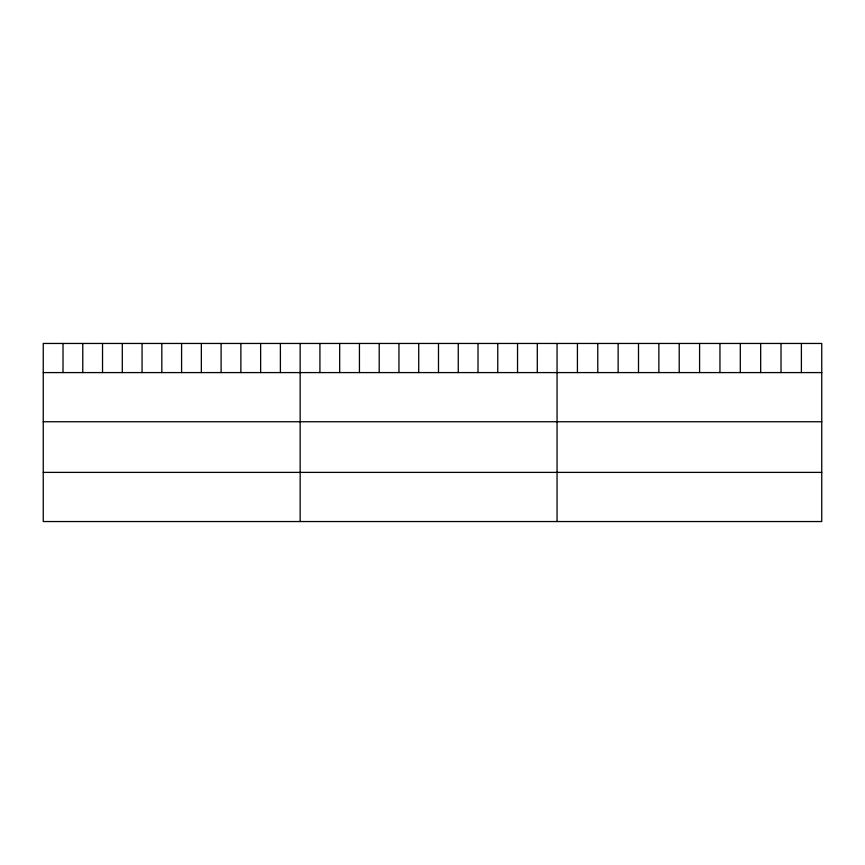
<?xml version="1.0" encoding="UTF-8"?>
<svg xmlns="http://www.w3.org/2000/svg" width="865" height="865" viewBox="0 0 865 865"><rect width="100%" height="100%" fill="white"/><g stroke="black" fill="none" stroke-linecap="round" stroke-linejoin="round"><path stroke-width="1.3" d="M821.75 372.588L821.75 521.541L43.25 521.541L43.25 343.459L821.75 343.459L821.75 372.588L43.25 372.588M43.25 421.742L821.75 421.742M43.25 472.387L821.75 472.387M801.39 343.459L801.39 372.588M781.03 343.459L781.03 372.588M760.67 343.459L760.67 372.588M740.31 343.459L740.31 372.588M719.95 343.459L719.95 372.588M699.59 343.459L699.59 372.588M679.22 343.459L679.22 372.588M658.86 343.459L658.86 372.588M638.5 343.459L638.5 372.588M618.14 343.459L618.14 372.588M597.78 343.459L597.78 372.588M577.42 343.459L577.42 372.588M557.06 343.459L557.06 521.541M537.295 343.459L537.295 372.588M517.54 343.459L517.54 372.588M497.775 343.459L497.775 372.588M478.01 343.459L478.01 372.588M458.255 343.459L458.255 372.588M438.49 343.459L438.49 372.588M418.725 343.459L418.725 372.588M398.96 343.459L398.96 372.588M379.205 343.459L379.205 372.588M359.44 343.459L359.44 372.588M339.675 343.459L339.675 372.588M319.92 343.459L319.92 372.588M300.155 343.459L300.155 521.541M280.39 343.459L280.39 372.588M260.635 343.459L260.635 372.588M240.87 343.459L240.87 372.588M221.105 343.459L221.105 372.588M201.35 343.459L201.35 372.588M181.585 343.459L181.585 372.588M161.82 343.459L161.82 372.588M142.055 343.459L142.055 372.588M122.3 343.459L122.3 372.588M102.535 343.459L102.535 372.588M82.77 343.459L82.77 372.588M63.015 343.459L63.015 372.588"/></g></svg>
